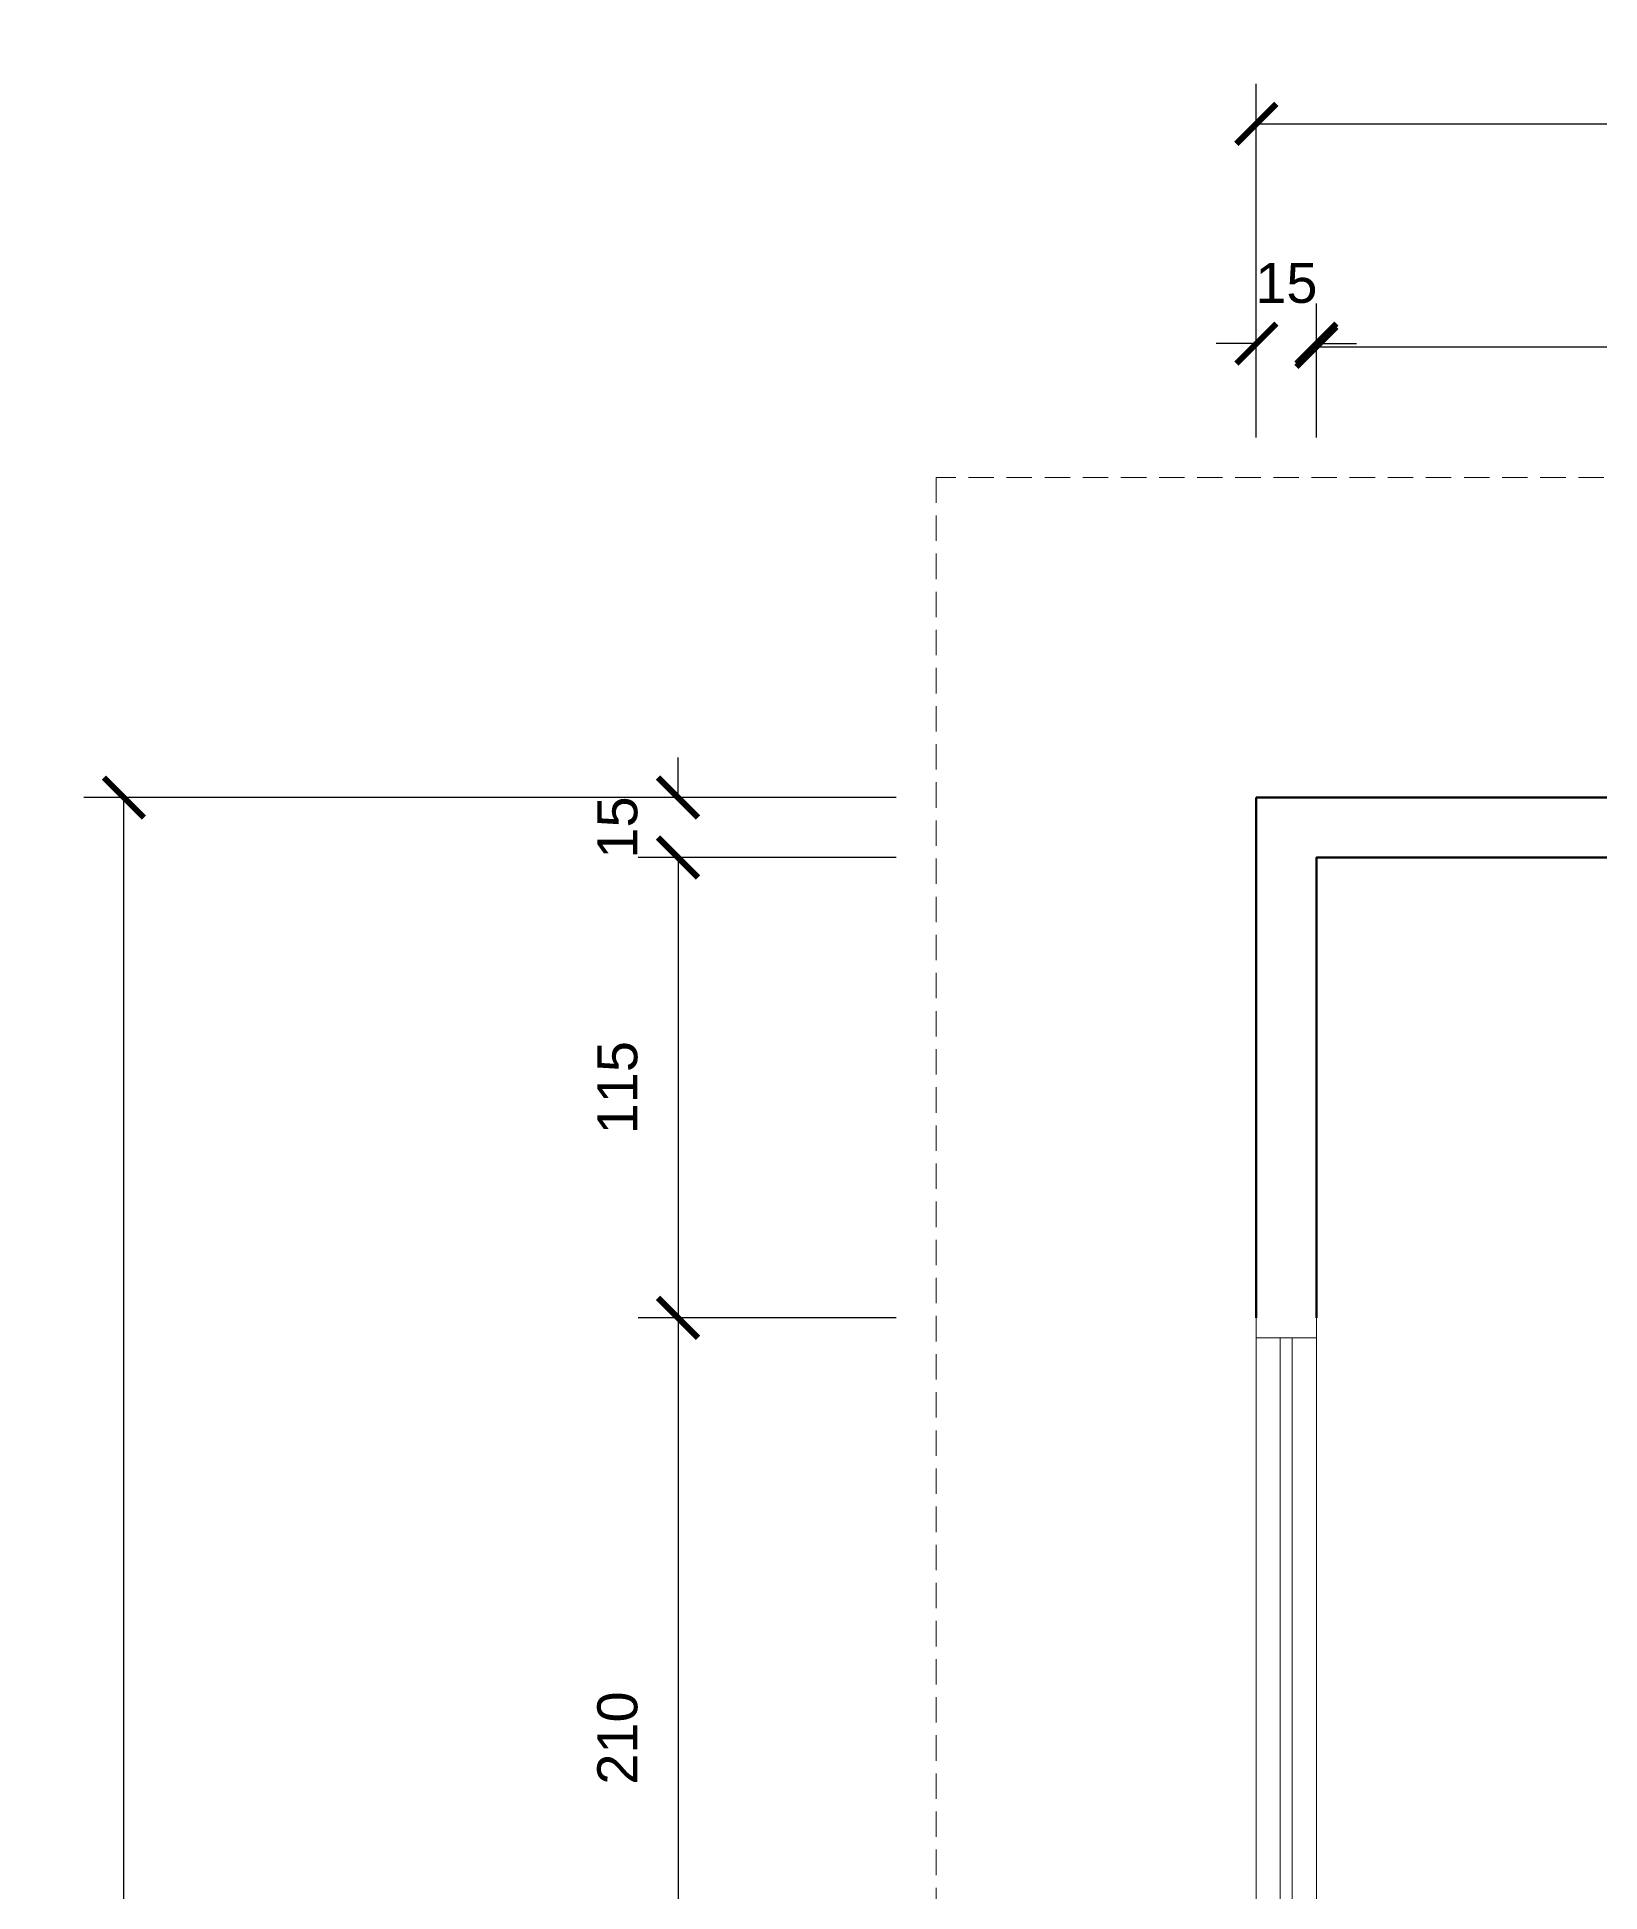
# Model space of a CAD drawing. Header units: millimetres. Extents: x 2836 to 4296, y 1356 to 2511.
# Drawn here: x 2836.2 to 3226.6, y 2047.4 to 2510.8 of the extents above; entities that cross this region are included whole.
import ezdxf

# ---------------------------------------------------------------- set-up
doc = ezdxf.new("R2010")
doc.units = ezdxf.units.MM
doc.linetypes.add('HIDDEN', pattern=[9.525, 6.35, -3.175])
for name, color, linetype, lineweight in [('Janelas', 2, 'Continuous', 20), ('Paredes', 5, 'Continuous', 50), ('Peitoril', 9, 'Continuous', 9), ('Projeção', 8, 'HIDDEN', 15)]:
    doc.layers.add(name, color=color, linetype=linetype, lineweight=lineweight)
doc.styles.add('Text 2 mm', font='arial.ttf', dxfattribs={"height": 2})
doc.dimstyles.new('Minha cota', dxfattribs={"dimscale": 0, "dimtxt": 2, "dimasz": 2, "dimexe": 2, "dimexo": 2, "dimgap": 2, "dimtad": 1, "dimtoh": 1, "dimzin": 9, "dimtxsty": 'Text 2 mm', "dimblk": 'ARCHTICK', "dimcen": 2, "dimclrt": 2, "dimaunit": 1, "dimadec": 3, "dimazin": 0, "dimtfac": 1, "dimtix": 1, "dimtofl": 0, "dimtmove": 2, "dimatfit": 3, "dimfxl": 1, "dimarcsym": 0})

# ---------------------------------------------------------------- blocks, each defined once
blk = doc.blocks.new('*U12')
at = {"color": 0, "linetype": 'ByBlock', "lineweight": -2}
for p, q in [((0, 15), (5, 15)), ((5, 15), (5, 0)), ((160, 15), (155, 15)), ((155, 15), (155, 0)), ((5, 0), (0, 0)), ((155, 0), (160, 0))]:
    blk.add_line(p, q, dxfattribs=at)
blk.add_lwpolyline([(5, 6), (155, 6), (155, 9), (5, 9)], close=True, dxfattribs=at)
at = {"layer": 'Peitoril'}
for p, q in [((155, 15), (5, 15)), ((5, 0), (155, 0))]:
    blk.add_line(p, q, dxfattribs=at)
blk = doc.blocks.new('_ArchTick')
at = {"color": 0, "linetype": 'ByBlock', "const_width": 0.15}
blk.add_lwpolyline([(-0.5, -0.5), (0.5, 0.5)], dxfattribs=at)
blk = doc.blocks.new('*D15')
at = {"color": 0, "lineweight": -2, "transparency": 16777216}
for p, q in [((3140.79, 2410.82), (3140.79, 2444.24)), ((3155.79, 2410.82), (3155.79, 2444.24)), ((3140.79, 2434.24), (3130.79, 2434.24)), ((3155.79, 2434.24), (3165.79, 2434.24))]:
    blk.add_line(p, q, dxfattribs=at)
at = {"layer": 'Defpoints', "color": 0, "transparency": 16777216}
for p in [(3155.79, 2434.24), (3140.79, 2400.82), (3155.79, 2400.82)]:
    blk.add_point(p, dxfattribs=at)
at = {"color": 0, "lineweight": -2, "transparency": 16777216, "xscale": 10, "yscale": 10, "zscale": 10}
blk.add_blockref('_ArchTick', (3140.79, 2434.24), dxfattribs=at)
at = {"color": 0, "lineweight": -2, "transparency": 16777216, "xscale": 10, "yscale": 10, "zscale": 10, "rotation": 180}
blk.add_blockref('_ArchTick', (3155.79, 2434.24), dxfattribs=at)
at = {"color": 2, "transparency": 16777216, "insert": (3148.29, 2449.35), "char_height": 10, "attachment_point": 5, "style": 'Text 2 mm'}
blk.add_mtext('15', dxfattribs=at)
blk = doc.blocks.new('*D16')
at = {"color": 0, "lineweight": -2, "transparency": 16777216}
for p, q in [((3155.79, 2410.82), (3155.79, 2443.41)), ((3350.79, 2410.82), (3350.79, 2443.41)), ((3155.79, 2433.41), (3350.79, 2433.41))]:
    blk.add_line(p, q, dxfattribs=at)
at = {"layer": 'Defpoints', "color": 0, "transparency": 16777216}
for p in [(3350.79, 2433.41), (3155.79, 2400.82), (3350.79, 2400.82)]:
    blk.add_point(p, dxfattribs=at)
at = {"color": 0, "lineweight": -2, "transparency": 16777216, "xscale": 10, "yscale": 10, "zscale": 10, "rotation": 180}
blk.add_blockref('_ArchTick', (3155.79, 2433.41), dxfattribs=at)
at = {"color": 0, "lineweight": -2, "transparency": 16777216, "xscale": 10, "yscale": 10, "zscale": 10}
blk.add_blockref('_ArchTick', (3350.79, 2433.41), dxfattribs=at)
at = {"color": 2, "transparency": 16777216, "insert": (3253.29, 2448.52), "char_height": 10, "attachment_point": 5, "style": 'Text 2 mm'}
blk.add_mtext('195', dxfattribs=at)
blk = doc.blocks.new('*D22')
at = {"color": 0, "lineweight": -2, "transparency": 16777216}
for p, q in [((3140.79, 2410.82), (3140.79, 2499.16)), ((3785.79, 2410.82), (3785.79, 2499.16)), ((3140.79, 2489.16), (3785.79, 2489.16))]:
    blk.add_line(p, q, dxfattribs=at)
at = {"layer": 'Defpoints', "color": 0, "transparency": 16777216}
for p in [(3785.79, 2489.16), (3140.79, 2400.82), (3785.79, 2400.82)]:
    blk.add_point(p, dxfattribs=at)
at = {"color": 0, "lineweight": -2, "transparency": 16777216, "xscale": 10, "yscale": 10, "zscale": 10, "rotation": 180}
blk.add_blockref('_ArchTick', (3140.79, 2489.16), dxfattribs=at)
at = {"color": 0, "lineweight": -2, "transparency": 16777216, "xscale": 10, "yscale": 10, "zscale": 10}
blk.add_blockref('_ArchTick', (3785.79, 2489.16), dxfattribs=at)
at = {"color": 2, "transparency": 16777216, "insert": (3463.29, 2504.27), "char_height": 10, "attachment_point": 5, "style": 'Text 2 mm'}
blk.add_mtext('645', dxfattribs=at)
blk = doc.blocks.new('*D23')
at = {"color": 0, "lineweight": -2, "transparency": 16777216}
for p, q in [((2996.3, 2320.82), (2996.3, 2330.82)), ((3050.79, 2320.82), (2986.3, 2320.82)), ((3050.79, 2305.82), (2986.3, 2305.82)), ((2996.3, 2305.82), (2996.3, 2295.82))]:
    blk.add_line(p, q, dxfattribs=at)
at = {"layer": 'Defpoints', "color": 0, "transparency": 16777216}
for p in [(3060.79, 2320.82), (2996.3, 2305.82), (3060.79, 2305.82)]:
    blk.add_point(p, dxfattribs=at)
at = {"color": 0, "lineweight": -2, "transparency": 16777216, "xscale": 10, "yscale": 10, "zscale": 10}
for p, rotation in [((2996.3, 2320.82), 270), ((2996.3, 2305.82), 90)]:
    blk.add_blockref('_ArchTick', p, dxfattribs=dict(at, rotation=rotation))
at = {"color": 2, "transparency": 16777216, "insert": (2981.2, 2313.32), "char_height": 10, "attachment_point": 5, "rotation": 90, "style": 'Text 2 mm'}
blk.add_mtext('15', dxfattribs=at)
blk = doc.blocks.new('*D24')
at = {"color": 0, "lineweight": -2, "transparency": 16777216}
for p, q in [((3050.79, 2305.82), (2986.3, 2305.82)), ((2996.3, 2305.82), (2996.3, 2190.82)), ((3050.79, 2190.82), (2986.3, 2190.82))]:
    blk.add_line(p, q, dxfattribs=at)
at = {"layer": 'Defpoints', "color": 0, "transparency": 16777216}
for p in [(3060.79, 2305.82), (2996.3, 2190.82), (3060.79, 2190.82)]:
    blk.add_point(p, dxfattribs=at)
at = {"color": 0, "lineweight": -2, "transparency": 16777216, "xscale": 10, "yscale": 10, "zscale": 10}
for p, rotation in [((2996.3, 2305.82), 90), ((2996.3, 2190.82), 270)]:
    blk.add_blockref('_ArchTick', p, dxfattribs=dict(at, rotation=rotation))
at = {"color": 2, "transparency": 16777216, "insert": (2981.2, 2248.32), "char_height": 10, "attachment_point": 5, "rotation": 90, "style": 'Text 2 mm'}
blk.add_mtext('115', dxfattribs=at)
blk = doc.blocks.new('*D25')
at = {"color": 0, "lineweight": -2, "transparency": 16777216}
for p, q in [((3050.79, 2190.82), (2986.3, 2190.82)), ((2996.3, 2190.82), (2996.3, 1980.82)), ((3050.79, 1980.82), (2986.3, 1980.82))]:
    blk.add_line(p, q, dxfattribs=at)
at = {"layer": 'Defpoints', "color": 0, "transparency": 16777216}
for p in [(3060.79, 2190.82), (2996.3, 1980.82), (3060.79, 1980.82)]:
    blk.add_point(p, dxfattribs=at)
at = {"color": 0, "lineweight": -2, "transparency": 16777216, "xscale": 10, "yscale": 10, "zscale": 10}
for p, rotation in [((2996.3, 2190.82), 90), ((2996.3, 1980.82), 270)]:
    blk.add_blockref('_ArchTick', p, dxfattribs=dict(at, rotation=rotation))
at = {"color": 2, "transparency": 16777216, "insert": (2981.2, 2085.82), "char_height": 10, "attachment_point": 5, "rotation": 90, "style": 'Text 2 mm'}
blk.add_mtext('210', dxfattribs=at)
blk = doc.blocks.new('*D32')
at = {"color": 0, "lineweight": -2, "transparency": 16777216}
for p, q in [((2986.3, 2320.82), (2847.83, 2320.82)), ((2857.83, 1500.82), (2857.83, 2320.82)), ((2989.76, 1500.82), (2847.83, 1500.82))]:
    blk.add_line(p, q, dxfattribs=at)
at = {"layer": 'Defpoints', "color": 0, "transparency": 16777216}
for p in [(2857.83, 2320.82), (2996.3, 2320.82), (2999.76, 1500.82)]:
    blk.add_point(p, dxfattribs=at)
at = {"color": 0, "lineweight": -2, "transparency": 16777216, "xscale": 10, "yscale": 10, "zscale": 10}
for p, rotation in [((2857.83, 2320.82), 90), ((2857.83, 1500.82), 270)]:
    blk.add_blockref('_ArchTick', p, dxfattribs=dict(at, rotation=rotation))
at = {"color": 2, "transparency": 16777216, "insert": (2842.72, 1910.82), "char_height": 10, "attachment_point": 5, "rotation": 90, "style": 'Text 2 mm'}
blk.add_mtext('820', dxfattribs=at)

msp = doc.modelspace()

# ---------------------------------------------------------------- linework, layer by layer
at = {"layer": 'Paredes'}
for points in [[(3140.788, 2320.821), (3365.788, 2320.821), (3365.788, 2210.821)], [(3140.788, 2190.821), (3140.788, 2320.821)], [(3155.788, 2190.821), (3155.788, 2305.821), (3350.788, 2305.821), (3350.788, 2070.821)]]:
    msp.add_lwpolyline(points, dxfattribs=at)
at = {"layer": 'Projeção'}
msp.add_lwpolyline([(3865.788, 2400.821), (3060.788, 2400.821), (3060.788, 1420.821), (3865.788, 1420.821)], close=True, dxfattribs=at)

# ---------------------------------------------------------------- block references
at = {"layer": 'Janelas', "rotation": 90}
msp.add_blockref('*U12', (3155.788, 2030.821), dxfattribs=at)

# ---------------------------------------------------------------- dimensions: what is measured, and where the dimension line sits
for base, p1, p2, picture, middle in [((3785.788, 2489.163), (3140.788, 2400.821), (3785.788, 2400.821), '*D22', (3463.288, 2504.269)), ((3155.788, 2434.243), (3140.788, 2400.821), (3155.788, 2400.821), '*D15', (3148.288, 2449.349)), ((3350.788, 2433.414), (3155.788, 2400.821), (3350.788, 2400.821), '*D16', (3253.288, 2448.52))]:
    dim = msp.add_linear_dim(base=base, p1=p1, p2=p2, dimstyle='Minha cota')
    dim.commit()
    dim.dimension.update_dxf_attribs({"geometry": picture, "text_midpoint": middle})
for base, p1, p2, picture, middle in [((2996.301, 2305.821), (3060.788, 2320.821), (3060.788, 2305.821), '*D23', (2981.196, 2313.321)), ((2857.827, 2320.821), (2999.755, 1500.821), (2996.301, 2320.821), '*D32', (2842.721, 1910.821)), ((2996.301, 2190.821), (3060.788, 2305.821), (3060.788, 2190.821), '*D24', (2981.196, 2248.321)), ((2996.301, 1980.821), (3060.788, 2190.821), (3060.788, 1980.821), '*D25', (2981.196, 2085.821))]:
    dim = msp.add_linear_dim(base=base, p1=p1, p2=p2, angle=90, dimstyle='Minha cota')
    dim.commit()
    dim.dimension.update_dxf_attribs({"geometry": picture, "text_midpoint": middle})

doc.saveas('drawing.dxf')
